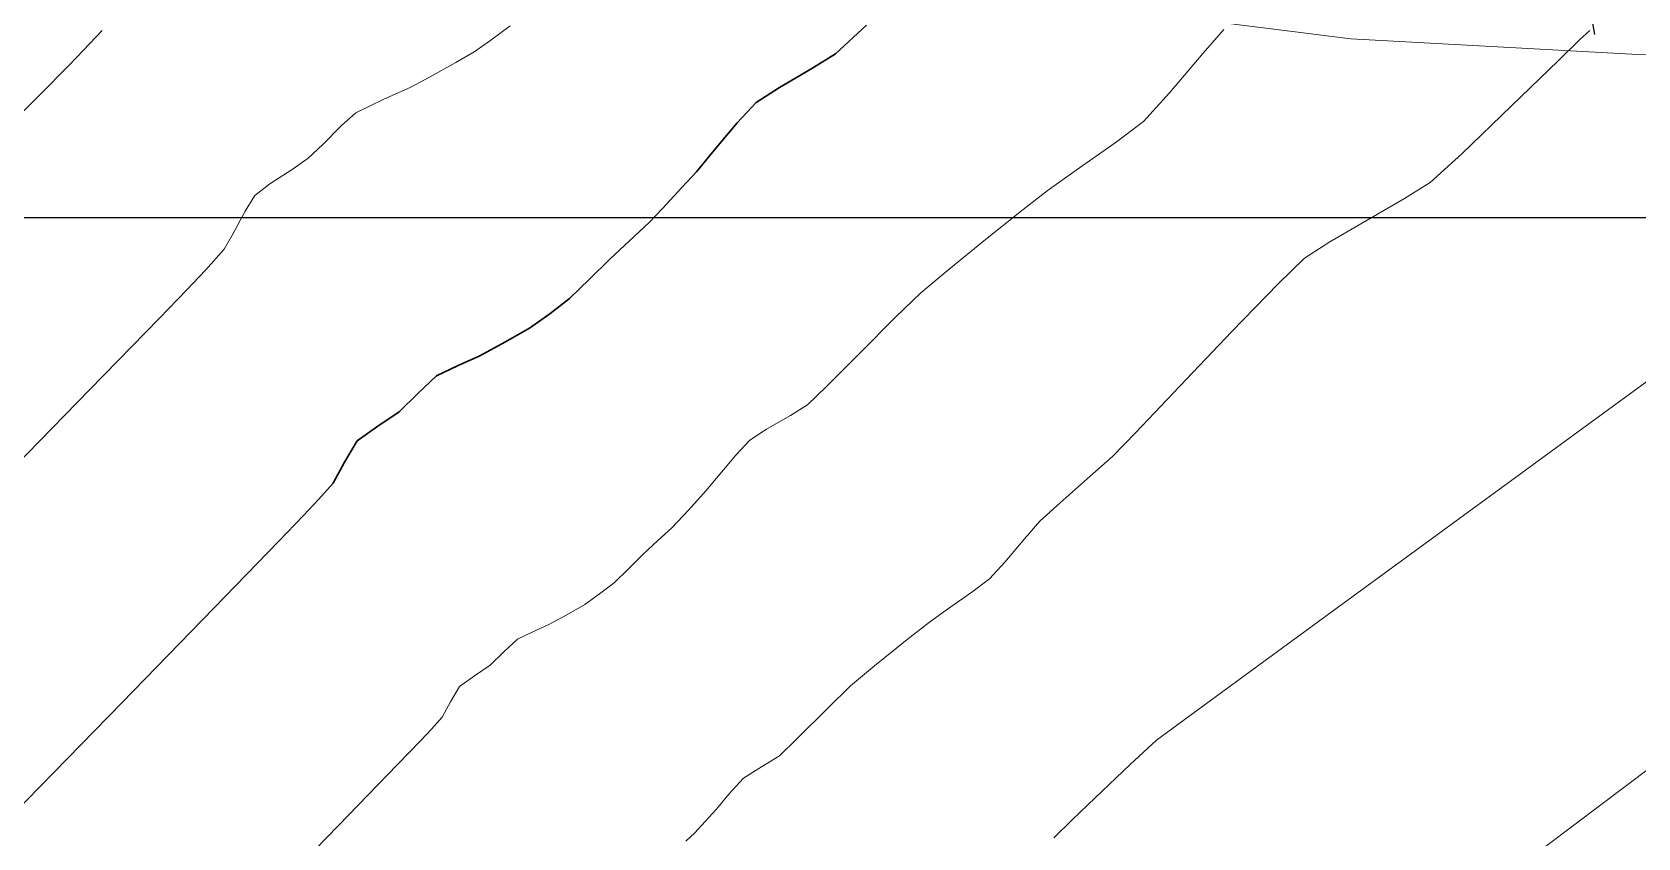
# Model space of a CAD drawing. Header units: millimetres. Extents: x 736950 to 740938, y 8500595 to 8502163.
# Drawn here: x 737878.11 to 737889.26, y 8501295.69 to 8501301.29 of the extents above; entities that cross this region are included whole.
import ezdxf

# ---------------------------------------------------------------- set-up
doc = ezdxf.new("R2010")
doc.units = ezdxf.units.MM
for name, color, linetype, lineweight in [('CONT-MJR', 80, 'Continuous', 30), ('CONT-MNR', 96, 'Continuous', 15), ('pista', 251, 'Continuous', 5)]:
    doc.layers.add(name, color=color, linetype=linetype, lineweight=lineweight)
doc.layers.add('Cuadricula Coordenadas', color=5, linetype='Continuous')

msp = doc.modelspace()

# ---------------------------------------------------------------- hatches: boundary and pattern name
at = {"layer": 'pista'}
h = msp.add_hatch(dxfattribs=at)
h.set_pattern_fill('HONEY', color=256, scale=3, angle=9.94991650582834, style=0)
h.set_pattern_definition([(9.94991650582834, (1479841.21072825, -18.49207214638591), (0.4979252195647159, 0.4170677100899267), [0.375, -0.75]), (129.9499165058283, (1479841.21072825, -18.49207214638591), (-0.6101538418184378, 0.222682034283025), [0.3749999999999999, -0.7499999999999998]), (69.94991650582834, (1479841.21072825, -18.49207214638591), (-0.112228622253722, 0.6397497443729518), [-0.75, 0.375])])
h.paths.add_polyline_path([(737744.7999806425, 8501250.923935566), (737743.4751223363, 8501250.754223157), (737756.465848178, 8501242.026572531), (737763.5739612179, 8501242.006896213), (737770.002546867, 8501243.455222024), (737769.8468594846, 8501244.342704736), (737763.4750639071, 8501242.907173423), (737756.7405500773, 8501242.925815564)])
h.paths.add_polyline_path([(737794.2809870465, 8501256.017245878), (737809.7820272583, 8501263.709828075), (737823.391616501, 8501273.483615467), (737837.0791595323, 8501280.557800073), (737851.5530432165, 8501285.77819753), (737870.8510758049, 8501293.050216693, -0.9976846880626209), (737871.0089264096, 8501292.63424804), (737865.2748787645, 8501289.581801567, 0.7845063948290762), (737866.1540430214, 8501286.121818589), (737883.2588851704, 8501291.348365877), (737897.4188924351, 8501296.516943583), (737903.2981396064, 8501301.44146652, -0.5512150924587264), (737904.1219025984, 8501301.177325813), (737906.855912117, 8501297.98174819, 0.5618964424650519), (737910.2738656431, 8501298.536066804), (737914.22079628, 8501308.558674501), (737925.6412323939, 8501300.72656757, 0.340189525830376), (737928.7023693406, 8501300.894137181), (737936.9171069289, 8501306.117412793, -0.358727273887905), (737938.1716059428, 8501305.962964654), (737943.1732157968, 8501301.051021611, 0.3417074120720416), (737946.0555081918, 8501300.709858142), (737955.8779356404, 8501307.072689936), (737971.8320576148, 8501314.464803053), (737988.5677626224, 8501323.411181662), (738023.1375471824, 8501336.282937778), (738044.4246208373, 8501357.728329657), (738061.4456776979, 8501362.208386911), (738078.9085143938, 8501363.070318012), (738112.0997810266, 8501372.051506756), (738118.6561313582, 8501373.365123207), (738128.3493353954, 8501376.976906104), (738155.2251721952, 8501366.826195797), (738176.6167526407, 8501363.543890122), (738193.8053773039, 8501353.328603027), (738204.7313956148, 8501340.877429372), (738207.705198212, 8501335.751671141), (738214.35685511, 8501331.742925933), (738229.9282901662, 8501313.374534177), (738233.5603594936, 8501308.186787868), (738234.53883727, 8501308.358438132), (738230.6417003467, 8501313.924784988), (738214.9478837823, 8501332.43754055), (738208.3676942562, 8501336.403214611), (738205.4657963786, 8501341.405035153), (738194.387784551, 8501354.029418997), (738176.9261677533, 8501364.406946706), (738155.4549153853, 8501367.70147717), (738128.3514754312, 8501377.93815071), (738118.4090486554, 8501374.233504975), (738111.8936108743, 8501372.928085677), (738078.7671659255, 8501363.964436961), (738061.3074614278, 8501363.102660457), (738043.958527311, 8501358.536303693), (738022.6381405202, 8501337.057350922), (737988.196920163, 8501324.233464561), (737971.4304040315, 8501315.270615296), (737955.4419368334, 8501307.862588815), (737945.5806043665, 8501301.47455489, -0.3391433520832071), (737943.8038299843, 8501301.693147572), (737938.8116631231, 8501306.59581691, 0.3560082385246841), (737936.4342009705, 8501306.876887502), (737928.158540546, 8501301.61487459, -0.3502196171718997), (737926.1502499409, 8501301.468794718), (737914.5128481541, 8501309.44969617, 0.4302069892023044), (737913.4330382891, 8501309.014522241), (737909.4507249827, 8501298.90206584, -0.5704007069138802), (737907.5397775185, 8501298.566836312), (737904.9064502402, 8501301.644734057, 0.4931454261128044), (737902.7202336333, 8501302.131411942), (737896.9620044216, 8501297.308254998), (737882.9728831241, 8501292.20205278), (737866.0373022418, 8501287.027224885, -0.7384715771871906), (737865.6977918843, 8501288.787355538), (737871.5108758068, 8501291.881875956, 0.9119586051647783), (737870.5337161538, 8501293.892406015), (737851.2416702455, 8501286.62264278), (737836.7183275839, 8501281.384406622), (737822.9200107896, 8501274.252970394), (737809.3164408724, 8501264.483505804), (737793.8201376351, 8501256.79327439), (737778.9884914039, 8501246.402265295), (737769.846859484, 8501244.34270474), (737770.0025468671, 8501243.455222024), (737779.3594973255, 8501245.563292695)])
h.paths.add_polyline_path([(738260.5182952256, 8501271.251537092), (738234.538837269, 8501308.358438132), (738233.56035949, 8501308.186787868), (738259.6897886079, 8501270.86568047), (738269.3749442189, 8501234.589470252), (738274.5057655985, 8501215.583008338), (738279.7983711922, 8501189.602392923), (738280.7089290785, 8501189.641305126), (738275.382018582, 8501215.790318219), (738270.2441657205, 8501234.822827347)])

# ---------------------------------------------------------------- linework, layer by layer
at = {"linetype": 'Continuous', "extrusion": (0.9849591664230046, 0.172787269436437, 0), "elevation": 2195707.126162654}
msp.add_lwpolyline([(8245936.995062788, 0), (8245936.795062788, 0)], dxfattribs=at)
at = {"layer": 'CONT-MJR', "extrusion": (0.6822980587462543, -0.7310741132273069, 0), "elevation": -5711624.582015414}
msp.add_lwpolyline([(6339868.925435629, 3615), (6339869.21916686, 3615)], dxfattribs=at)
at = {"layer": 'CONT-MJR', "elevation": 3615}
for points in [[(737883.5241409854, 8501301.03446045), (737883.6880437087, 8501301.13691463)], [(737883.004006306, 8501300.657510234), (737883.136758695, 8501300.800260387)], [(737882.7215254173, 8501300.318669233), (737882.8356891781, 8501300.45586939)], [(737882.6212782766, 8501300.208985077), (737882.7215254173, 8501300.318669233)], [(737882.4861124591, 8501300.063299214), (737882.6212782766, 8501300.208985077)], [(737882.3928482481, 8501299.965053497), (737882.4861124591, 8501300.063299214)], [(737882.2569522538, 8501299.837957995), (737882.3928482481, 8501299.965053497)], [(737882.1202610618, 8501299.711635478), (737882.2569522538, 8501299.837957995)], [(737881.980364521, 8501299.572216524), (737882.1202610618, 8501299.711635478)], [(737881.8413301792, 8501299.437246377), (737881.980364521, 8501299.572216524)], [(737881.7039676821, 8501299.332213137), (737881.8413301792, 8501299.437246377)], [(737881.5628948204, 8501299.232139206), (737881.7039676821, 8501299.332213137)], [(737880.9180931239, 8501298.90017354), (737881.0666469161, 8501298.97266332)], [(737880.6582407202, 8501298.652149918), (737880.7885181921, 8501298.778841844)], [(737880.5089335559, 8501298.551842885), (737880.6582407202, 8501298.652149918)], [(737880.098767485, 8501298.042587714), (737880.1997298893, 8501298.156174613)], [(737879.3735275476, 8501297.289479757), (737879.8195497546, 8501297.750959974)], [(737877.9744360788, 8501295.854445498), (737878.7328204279, 8501296.629869796)]]:
    msp.add_lwpolyline(points, dxfattribs=at)
at = {"layer": 'CONT-MJR', "extrusion": (0.4989074290173008, -0.8666552816843309, 0), "elevation": -6999561.870760213}
msp.add_lwpolyline([(4880852.634415549, 3615), (4880852.895869416, 3615)], dxfattribs=at)
at = {"layer": 'CONT-MJR', "extrusion": (0.5422082849514916, -0.8402441167481997, 0), "elevation": -6743081.632049}
msp.add_lwpolyline([(5229477.691275129, 3615.000000000003), (5229477.882638467, 3615.000000000003)], dxfattribs=at)
at = {"layer": 'CONT-MJR', "extrusion": (0.767690956821149, -0.6408202515643749, 0), "elevation": -4881339.51660243}
msp.add_lwpolyline([(6999221.745581813, 3615), (6999222.008240691, 3615)], dxfattribs=at)
at = {"layer": 'CONT-MJR', "extrusion": (0.4957840447397985, -0.8684458422846215, 0), "elevation": -7017088.066377826}
msp.add_lwpolyline([(4855618.496248918, 3615.000000000013), (4855618.694247806, 3615.000000000013)], dxfattribs=at)
at = {"layer": 'CONT-MJR', "extrusion": (0.4086217212494373, -0.912703834177959, 0), "elevation": -7457653.936312323}
msp.add_lwpolyline([(4147282.297761723, 3615), (4147282.464153805, 3615)], dxfattribs=at)
at = {"layer": 'CONT-MJR', "extrusion": (0.4759686132134343, -0.8794622670903398, 0), "elevation": -7125363.427214991}
msp.add_lwpolyline([(4695290.204170497, 3615), (4695290.400233372, 3615)], dxfattribs=at)
at = {"layer": 'CONT-MJR', "extrusion": (0.6835068574161254, -0.7299440909173336, 0), "elevation": -5701126.229830549}
msp.add_lwpolyline([(6349307.733662009, 3615.000000000003), (6349307.91117551, 3615.000000000003)], dxfattribs=at)
at = {"layer": 'CONT-MJR', "extrusion": (-0.5854987952071222, 0.8106732762408099, 0), "elevation": 6459747.400336314}
msp.add_lwpolyline([(-5575679.893912522, 3615.000000000003), (-5575680.069451466, 3615.000000000003)], dxfattribs=at)
at = {"layer": 'CONT-MJR', "extrusion": (0.8607598062169405, -0.5090113515447128, 0), "elevation": -3692119.652052859}
msp.add_lwpolyline([(7693165.316663494, 3615), (7693165.488305656, 3615)], dxfattribs=at)
at = {"layer": 'CONT-MJR', "extrusion": (0.8769805567134423, -0.4805258610590909, 0), "elevation": -3437987.028268923}
msp.add_lwpolyline([(7810043.70812263, 3615), (7810043.873631159, 3615)], dxfattribs=at)
at = {"layer": 'CONT-MJR', "extrusion": (-0.7255722714011715, 0.6881459721409005, 0), "elevation": 5314748.666691615}
msp.add_lwpolyline([(-6676075.196087167, 3615.000000000011), (-6676075.348508483, 3615.000000000011)], dxfattribs=at)
at = {"layer": 'CONT-MJR', "extrusion": (0.7203210943574808, -0.6936407723192469, 0), "elevation": -5365336.338569378}
msp.add_lwpolyline([(6635487.627341556, 3615.000000000003), (6635487.87866706, 3615.000000000003)], dxfattribs=at)
at = {"layer": 'CONT-MJR', "extrusion": (0.7173102737528803, -0.6967538813444588, 0), "elevation": -5394023.427486502}
msp.add_lwpolyline([(6612187.283880512, 3615.00000000001), (6612188.203440685, 3615.00000000001)], dxfattribs=at)
at = {"layer": 'CONT-MNR'}
for points, elevation in [([(737878.4664421483, 8501301.161824677), (737878.5958748077, 8501301.300305018)], 3617), ([(737881.2860281261, 8501301.225732928), (737881.4288637623, 8501301.330792904)], 3616), ([(737886.2411800397, 8501301.140743364), (737886.384230149, 8501301.307150839)], 3614), ([(737878.3691782828, 8501301.06012376), (737878.4664421483, 8501301.161824677)], 3617), ([(737881.1781854469, 8501301.150562841), (737881.2860281261, 8501301.225732928)], 3616), ([(737878.1574601122, 8501300.846853673), (737878.3691782828, 8501301.06012376)], 3617), ([(737880.868624102, 8501300.975842271), (737881.0502256583, 8501301.076221319)], 3616), ([(737886.0071629838, 8501300.865711091), (737886.2411800397, 8501301.140743364)], 3614), ([(737888.3822653737, 8501300.775228754), (737888.704672496, 8501301.0890698)], 3613), ([(737880.7399418168, 8501300.906888552), (737880.868624102, 8501300.975842271)], 3616), ([(737877.6119266686, 8501300.298555648), (737878.1574601122, 8501300.846853673)], 3617), ([(737880.5466746552, 8501300.820377517), (737880.7399418168, 8501300.906888552)], 3616), ([(737880.2585508579, 8501300.638995774), (737880.3576405796, 8501300.728118664)], 3616), ([(737880.3576405796, 8501300.728118664), (737880.5466746552, 8501300.820377517)], 3616), ([(737880.1266830015, 8501300.507568039), (737880.2585508579, 8501300.638995774)], 3616), ([(737885.6303243582, 8501300.519026462), (737885.825615168, 8501300.667578688)], 3614), ([(737880.0269644079, 8501300.412495255), (737880.1266830015, 8501300.507568039)], 3616), ([(737879.6558725741, 8501300.15405882), (737879.7605791023, 8501300.234185303)], 3616), ([(737887.6387718379, 8501300.132079199), (737887.8154157035, 8501300.244695287)], 3613), ([(737879.5053167709, 8501299.890317839), (737879.5874865921, 8501300.045312306)], 3616), ([(737884.729896643, 8501299.84781561), (737884.991514565, 8501300.056535628)], 3614), ([(737887.1193971415, 8501299.832181592), (737887.3788483746, 8501299.982368348)], 3613), ([(737884.4626486518, 8501299.631188383), (737884.729896643, 8501299.84781561)], 3614), ([(737886.9441699683, 8501299.718137776), (737887.1193971415, 8501299.832181592)], 3613), ([(737884.280298202, 8501299.477734607), (737884.4626486518, 8501299.631188383)], 3614), ([(737878.9931970818, 8501299.302268455), (737879.1815288251, 8501299.496059397)], 3616), ([(737878.5101993096, 8501298.806689002), (737878.9931970818, 8501299.302268455)], 3616), ([(737883.8565317121, 8501299.058609366), (737884.1048249209, 8501299.3080725)], 3614), ([(737883.4935356163, 8501298.699337158), (737883.623431102, 8501298.824109491)], 3614), ([(737883.2094729077, 8501298.52991825), (737883.374305208, 8501298.624807255)], 3614), ([(737883.374305208, 8501298.624807255), (737883.4935356163, 8501298.699337158)], 3614), ([(737887.8330749705, 8501297.773914814), (737888.9096953778, 8501298.559929956)], 3612), ([(737882.9959352263, 8501298.350596268), (737883.0925054438, 8501298.454439318)], 3614), ([(737885.4568050489, 8501298.203664258), (737885.6114499382, 8501298.342349894)], 3613), ([(737882.5513506375, 8501297.846871264), (737882.6656588692, 8501297.96842683)], 3614), ([(737885.1066592905, 8501297.892498182), (737885.247718651, 8501298.02039339)], 3613), ([(737885.0016015981, 8501297.772677995), (737885.1066592905, 8501297.892498182)], 3613), ([(737882.3530581321, 8501297.662523296), (737882.4524395461, 8501297.754468687)], 3614), ([(737882.250617175, 8501297.560781533), (737882.3530581321, 8501297.662523296)], 3614), ([(737884.7573417914, 8501297.49255591), (737884.8630664565, 8501297.608573137)], 3613), ([(737882.1501509296, 8501297.462919995), (737882.250617175, 8501297.560781533)], 3614), ([(737884.6352210114, 8501297.399662066), (737884.7573417914, 8501297.49255591)], 3613), ([(737882.0498970939, 8501297.386955066), (737882.1501509296, 8501297.462919995)], 3614), ([(737881.8220773217, 8501297.242533077), (737881.9476041936, 8501297.31371557)], 3614), ([(737884.3392223591, 8501297.191578796), (737884.4650004357, 8501297.280672854)], 3613), ([(737881.5869389771, 8501297.124514889), (737881.6970853992, 8501297.174420929)], 3614), ([(737881.384866456, 8501296.983965384), (737881.4785456683, 8501297.072228417)], 3614), ([(737881.4785456683, 8501297.072228417), (737881.5869389771, 8501297.124514889)], 3614), ([(737886.2023049421, 8501296.582063677), (737886.8857816332, 8501297.0821891)], 3612), ([(737881.1810454223, 8501296.818166532), (737881.289517032, 8501296.891804583)], 3614), ([(737883.7910120718, 8501296.74851328), (737883.9576435266, 8501296.887432197)], 3613), ([(737881.0145102235, 8501296.636748185), (737881.0773850753, 8501296.744071268)], 3614), ([(737880.9559750838, 8501296.531009244), (737881.0145102235, 8501296.636748185)], 3614), ([(737883.4222564833, 8501296.382295448), (737883.6308038483, 8501296.592203377)], 3613), ([(737885.9171344744, 8501296.370849399), (737886.2023049421, 8501296.582063677)], 3612), ([(737880.645990667, 8501296.201600142), (737880.8062299098, 8501296.367930667)], 3614), ([(737880.8062299098, 8501296.367930667), (737880.8821411971, 8501296.44867772)], 3614), ([(737885.7327056417, 8501296.20224552), (737885.9171344744, 8501296.370849399)], 3612), ([(737883.1727379627, 8501296.185314193), (737883.2990275237, 8501296.261759687)], 3613), ([(737883.0482521926, 8501296.10861825), (737883.1727379627, 8501296.185314193)], 3613), ([(737885.4911596882, 8501295.97162975), (737885.7327056417, 8501296.20224552)], 3612), ([(737885.3306074566, 8501295.81722187), (737885.4911596882, 8501295.97162975)], 3612), ([(737882.7822274101, 8501295.805983603), (737882.859365754, 8501295.88954612)], 3613), ([(737879.6625015123, 8501295.18874954), (737880.2367559833, 8501295.77862154)], 3614), ([(737882.647946071, 8501295.670960683), (737882.7098530267, 8501295.72868903)], 3613), ([(737882.7098530267, 8501295.72868903), (737882.7822274101, 8501295.805983603)], 3613)]:
    msp.add_lwpolyline(points, dxfattribs=dict(at, elevation=elevation))
at = {"layer": 'CONT-MNR', "extrusion": (-0.6685989279538973, 0.7436232066973835, 0), "elevation": 5828413.188878423}
msp.add_lwpolyline([(-6232672.165977624, 3613.000000000013), (-6232672.262310443, 3613.000000000013)], dxfattribs=at)
at = {"layer": 'CONT-MNR', "extrusion": (-0.6996618468789116, 0.7144741423046675, 0), "elevation": 5557687.230184635}
msp.add_lwpolyline([(-6475238.420239461, 3613), (-6475238.627285223, 3613)], dxfattribs=at)
at = {"layer": 'CONT-MNR', "extrusion": (0.5023492211159222, -0.8646648252613416, 0), "elevation": -6980102.038707903}
msp.add_lwpolyline([(4908641.763468755, 3616.000000000003), (4908641.91145649, 3616.000000000003)], dxfattribs=at)
at = {"layer": 'CONT-MNR', "extrusion": (0.7372904606485606, -0.6755758851799206, 0), "elevation": -5199237.543406274}
msp.add_lwpolyline([(6766425.755112691, 3614), (6766426.02384315, 3614)], dxfattribs=at)
at = {"layer": 'CONT-MNR', "extrusion": (0.6915816053055079, -0.7222983339334631, 0), "elevation": -5630165.354271617}
msp.add_lwpolyline([(6412318.306688904, 3613.000000000003), (6412318.786456797, 3613.000000000003)], dxfattribs=at)
at = {"layer": 'CONT-MNR', "extrusion": (0.5729284173304842, -0.8196054103135159, 0), "elevation": -6544956.253742549}
msp.add_lwpolyline([(5475411.374299699, 3614.000000000003), (5475411.706423098, 3614.000000000003)], dxfattribs=at)
at = {"layer": 'CONT-MNR', "extrusion": (0.5660330583370008, -0.8243825427977363, 0), "elevation": -6590659.16279183}
msp.add_lwpolyline([(5420312.348614573, 3616), (5420312.485234877, 3616)], dxfattribs=at)
at = {"layer": 'CONT-MNR', "extrusion": (0.669806162313854, -0.7425359957109063, 0), "elevation": -5818279.636170444}
msp.add_lwpolyline([(6242131.555319825, 3613), (6242131.852024796, 3613)], dxfattribs=at)
at = {"layer": 'CONT-MNR', "extrusion": (0.5489403102309041, -0.8358615530119798, 0), "elevation": -6700858.071681836}
msp.add_lwpolyline([(5283471.710533495, 3616), (5283471.894484906, 3616)], dxfattribs=at)
at = {"layer": 'CONT-MNR', "extrusion": (0.5780227499024525, -0.8160206496132356, 0), "elevation": -6510722.093008574}
msp.add_lwpolyline([(5516074.436547279, 3614.00000000001), (5516074.683035427, 3614.00000000001)], dxfattribs=at)
at = {"layer": 'CONT-MNR', "extrusion": (0.6170203918792041, -0.7869471621431984, 0), "elevation": -6234783.867392424}
msp.add_lwpolyline([(5826151.992426758, 3614), (5826152.202682601, 3614)], dxfattribs=at)
at = {"layer": 'CONT-MNR', "extrusion": (0.8465276987656607, -0.5323446770866735, 0), "elevation": -3900986.318277525}
msp.add_lwpolyline([(7589392.234604036, 3616.000000000006), (7589392.363065887, 3616.000000000006)], dxfattribs=at)
at = {"layer": 'CONT-MNR', "extrusion": (0.4991095256656908, -0.8665389093340062, 0), "elevation": -6998420.594990971}
msp.add_lwpolyline([(4882487.926220215, 3613.000000000006), (4882488.226176122, 3613.000000000006)], dxfattribs=at)
at = {"layer": 'CONT-MNR', "extrusion": (0.8697551873848524, -0.4934834485746612, 0), "elevation": -3553476.25982721}
msp.add_lwpolyline([(7758180.876737344, 3616.000000000006), (7758181.00203451, 3616.000000000006)], dxfattribs=at)
at = {"layer": 'CONT-MNR', "extrusion": (0.7484336421643787, -0.6632096827373398, 0), "elevation": -5085890.531472035}
msp.add_lwpolyline([(6852027.356721211, 3616.000000000013), (6852027.550091413, 3616.000000000013)], dxfattribs=at)
at = {"layer": 'CONT-MNR', "extrusion": (0.6949879083291717, -0.7190214233778037, 0), "elevation": -5599794.119984656}
msp.add_lwpolyline([(6438856.773964308, 3613), (6438857.030076941, 3613)], dxfattribs=at)
at = {"layer": 'CONT-MNR', "extrusion": (0.7245286091801469, -0.6892447275674163, 0), "elevation": -5324861.277994409}
msp.add_lwpolyline([(6668014.035554304, 3616), (6668014.229550538, 3616)], dxfattribs=at)
at = {"layer": 'CONT-MNR', "extrusion": (0.7178659879811842, -0.6961813149602613, 0), "elevation": -5388742.084727908}
msp.add_lwpolyline([(6616496.307849961, 3613.00000000001), (6616496.768390598, 3613.00000000001)], dxfattribs=at)
at = {"layer": 'CONT-MNR', "extrusion": (0.6951024361449711, -0.7189107060444478, 0), "elevation": -5598770.049005129}
msp.add_lwpolyline([(6439746.642217416, 3614.000000000013), (6439746.886299582, 3614.000000000013)], dxfattribs=at)
at = {"layer": 'CONT-MNR', "extrusion": (-0.590019165943287, 0.8073892393508771, 0), "elevation": 6428488.378739284}
msp.add_lwpolyline([(-5611692.651289139, 3612), (-5611693.978354014, 3612)], dxfattribs=at)
at = {"layer": 'CONT-MNR', "extrusion": (-0.7234844694929796, 0.6903406567792904, 0), "elevation": 5334943.100633276}
msp.add_lwpolyline([(-6659950.433703018, 3613), (-6659950.957816077, 3613)], dxfattribs=at)
at = {"layer": 'CONT-MNR', "extrusion": (0.7092195793509615, -0.704987651143795, 0), "elevation": -5469989.176660688}
msp.add_lwpolyline([(6549486.41847192, 3614.000000000003), (6549486.749116872, 3614.000000000003)], dxfattribs=at)
at = {"layer": 'CONT-MNR', "extrusion": (0.7247881768607342, -0.688971769147977, 0), "elevation": -5322343.790298406}
msp.add_lwpolyline([(6670023.10983196, 3613.00000000001), (6670023.556498705, 3613.00000000001)], dxfattribs=at)
at = {"layer": 'CONT-MNR', "extrusion": (0.7150694818519389, -0.6990533857467539, 0), "elevation": -5415227.31010289}
msp.add_lwpolyline([(6594834.79902686, 3616.00000000001), (6594835.803592216, 3616.00000000001)], dxfattribs=at)
at = {"layer": 'CONT-MNR', "extrusion": (0.5422082860325291, -0.8402441160506078, 0), "elevation": -6743079.67825301}
msp.add_lwpolyline([(5229476.390843462, 3614.000000000013), (5229476.530049985, 3614.000000000013)], dxfattribs=at)
at = {"layer": 'CONT-MNR', "extrusion": (0.7198463568611909, -0.6941334327877249, 0), "elevation": -5369871.132345395}
msp.add_lwpolyline([(6631819.712811068, 3613), (6631819.94099839, 3613)], dxfattribs=at)
at = {"layer": 'CONT-MNR', "extrusion": (0.7676909582510149, -0.6408202498514218, 0), "elevation": -4881338.028863939}
msp.add_lwpolyline([(6999220.051893157, 3614.00000000001), (6999220.242963351, 3614.00000000001)], dxfattribs=at)
at = {"layer": 'CONT-MNR', "extrusion": (0.7686886722382372, -0.6396231118186835, 0), "elevation": -4870424.60539257}
msp.add_lwpolyline([(7006818.438530238, 3614.00000000001), (7006818.568369186, 3614.00000000001)], dxfattribs=at)
at = {"layer": 'CONT-MNR', "extrusion": (0.6591567558616775, -0.7520055659381177, 0), "elevation": -5906641.382950113}
msp.add_lwpolyline([(6158581.837043857, 3613), (6158582.115082227, 3613)], dxfattribs=at)
at = {"layer": 'CONT-MNR', "extrusion": (0.7360382165576551, -0.6769399853507151, 0), "elevation": -5211758.68094856}
msp.add_lwpolyline([(6756782.475987763, 3614), (6756782.66032717, 3614)], dxfattribs=at)
at = {"layer": 'CONT-MNR', "extrusion": (0.6826559911375151, -0.7307398974765624, 0), "elevation": -5708517.572605085}
msp.add_lwpolyline([(6342661.992177384, 3614), (6342662.127534836, 3614)], dxfattribs=at)
at = {"layer": 'CONT-MNR', "extrusion": (0.7641269845030263, -0.6450658505566017, 0), "elevation": -4920059.037383636}
msp.add_lwpolyline([(6972055.232808591, 3613.00000000001), (6972055.447569831, 3613.00000000001)], dxfattribs=at)
at = {"layer": 'CONT-MNR', "extrusion": (-0.5897236078333788, 0.8076051426062016, 0), "elevation": 6430541.925942937}
msp.add_lwpolyline([(-5609336.830190857, 3612.000000000003), (-5609338.003156812, 3612.000000000003)], dxfattribs=at)
at = {"layer": 'CONT-MNR', "extrusion": (0.5821491042620566, -0.8130820502304088, 0), "elevation": -6482694.934605203}
msp.add_lwpolyline([(5548981.183030976, 3614.000000000006), (5548981.308839804, 3614.000000000006)], dxfattribs=at)
at = {"layer": 'CONT-MNR', "extrusion": (-0.572928411570227, 0.8196054143401059, 0), "elevation": 6544954.305699245}
msp.add_lwpolyline([(-5475408.849973999, 3613.000000000003), (-5475409.057660006, 3613.000000000003)], dxfattribs=at)
at = {"layer": 'CONT-MNR', "extrusion": (0.4784987287537756, -0.8780882453267557, 0), "elevation": -7111813.664862534}
msp.add_lwpolyline([(4715785.135370927, 3614), (4715785.277716438, 3614)], dxfattribs=at)
at = {"layer": 'CONT-MNR', "extrusion": (0.6186056395340663, -0.7857016372241112, 0), "elevation": -6223023.708385383}
msp.add_lwpolyline([(5838707.123327032, 3613.00000000001), (5838707.319474804, 3613.00000000001)], dxfattribs=at)
at = {"layer": 'CONT-MNR', "extrusion": (0.6264409569344587, -0.779468875244573, 0), "elevation": -6164255.590434167}
msp.add_lwpolyline([(5900718.135872373, 3613), (5900718.427693141, 3613)], dxfattribs=at)
at = {"layer": 'CONT-MNR', "extrusion": (-0.6949819061977143, 0.7190272248376911, 0), "elevation": 5599849.766499366}
msp.add_lwpolyline([(-6438804.254880143, 3614), (-6438804.387489064, 3614)], dxfattribs=at)
at = {"layer": 'CONT-MNR', "extrusion": (0.5815092201451559, -0.813539812723491, 0), "elevation": -6487058.711208506}
msp.add_lwpolyline([(5543878.073375501, 3614.000000000003), (5543878.2007944, 3614.000000000003)], dxfattribs=at)
at = {"layer": 'CONT-MNR', "extrusion": (-0.6983449050349955, 0.7157614083000448, 0), "elevation": 5569602.747131272}
msp.add_lwpolyline([(-6464985.788102316, 3613.00000000001), (-6464986.011931405, 3613.00000000001)], dxfattribs=at)
at = {"layer": 'CONT-MNR', "extrusion": (0.7444821672884183, -0.6676423463124098, 0), "elevation": -5126486.349355388}
msp.add_lwpolyline([(6821704.12832475, 3614.00000000001), (6821704.238913729, 3614.00000000001)], dxfattribs=at)
at = {"layer": 'CONT-MNR', "extrusion": (0.6992517420543966, -0.7148755145015752, 0), "elevation": -5561402.356777937}
msp.add_lwpolyline([(6472040.923790414, 3613), (6472041.096168623, 3613)], dxfattribs=at)
at = {"layer": 'CONT-MNR', "extrusion": (0.6010183432194238, -0.799235228899339, 0), "elevation": -6351050.36778267}
msp.add_lwpolyline([(5699180.759972785, 3611.000000000006), (5699182.345359335, 3611.000000000006)], dxfattribs=at)
at = {"layer": 'CONT-MNR', "extrusion": (0.718686576152793, -0.6953341680499928, 0), "elevation": -5380936.806609755}
msp.add_lwpolyline([(6622840.496544959, 3614), (6622841.085088859, 3614)], dxfattribs=at)
at = {"layer": 'CONT-MNR', "extrusion": (-0.7469908094582851, 0.6648343632701729, 0), "elevation": 5100761.929844964}
msp.add_lwpolyline([(-6840959.916835539, 3613.000000000013), (-6840960.068173924, 3613.000000000013)], dxfattribs=at)
at = {"layer": 'CONT-MNR', "extrusion": (-0.768512240636338, 0.6398350849962163, 0), "elevation": 4872355.368487407}
msp.add_lwpolyline([(-7005473.294427123, 3613.000000000013), (-7005473.432386861, 3613.000000000013)], dxfattribs=at)
at = {"layer": 'CONT-MNR', "extrusion": (0.6967440688985116, -0.7173198048672198, 0), "elevation": -5584030.629100149}
msp.add_lwpolyline([(6452527.021574609, 3612.000000000013), (6452527.199966794, 3612.000000000013)], dxfattribs=at)
at = {"layer": 'Cuadricula Coordenadas', "color": 8}
msp.add_line((736950.2264744169, 8501300), (738552.8979275209, 8501300), dxfattribs=at)
at = {"layer": 'pista'}
for p, q in [((737885.1458654694, 8501301.507822182), (737887.2650749118, 8501301.240858197)), ((737887.2650749118, 8501301.240858197), (737889.2573569566, 8501301.131730804)), ((737889.2573569566, 8501301.131730804), (737890.3674684789, 8501301.147315975))]:
    msp.add_line(p, q, dxfattribs=at)

doc.saveas('drawing.dxf')
